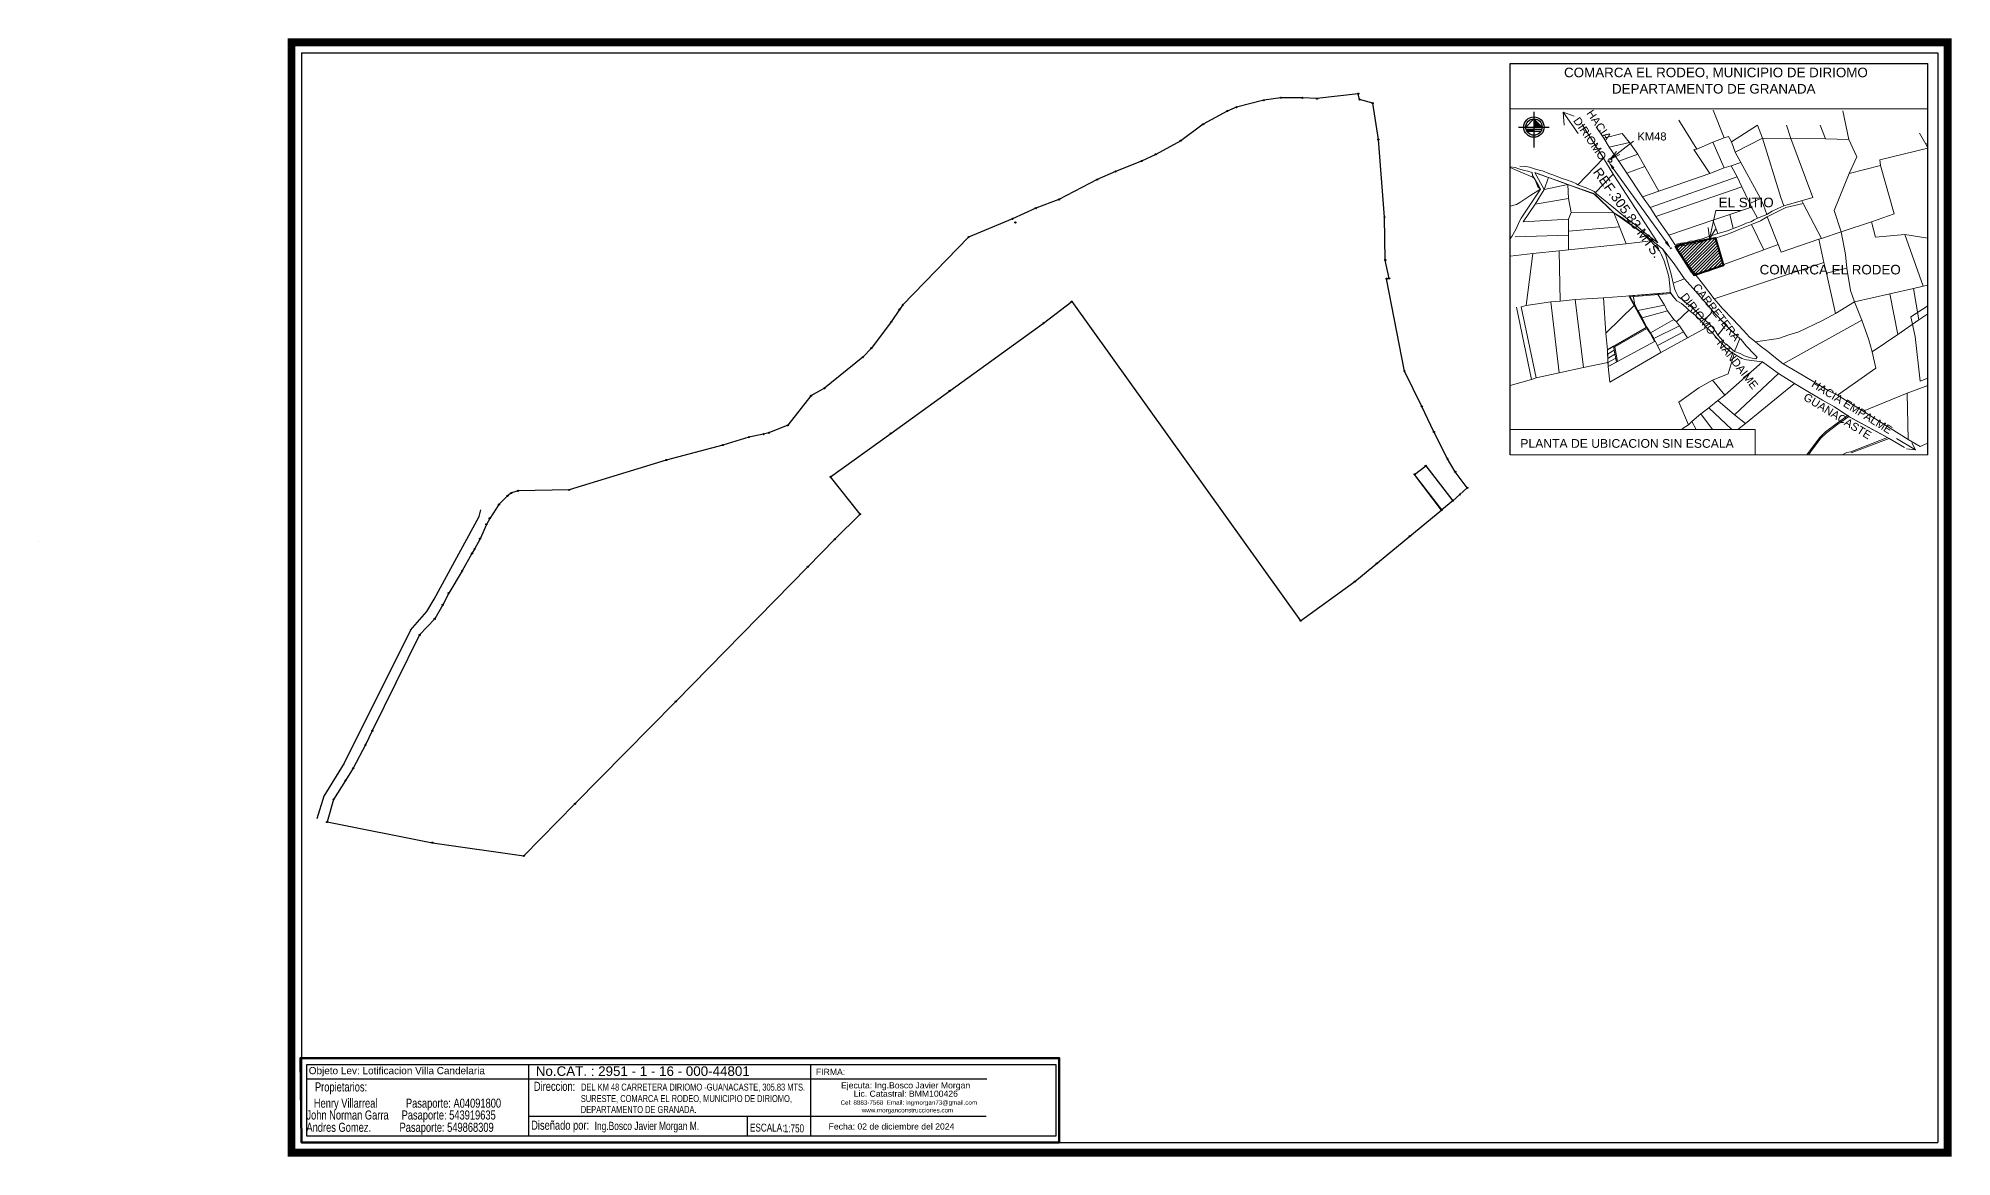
# Model space of a CAD drawing. Header units: millimetres. Extents: x 607619 to 1211550, y 1310734 to 2622648.
# Drawn here: x 608187 to 608737, y 1310805 to 1311126 of the extents above; entities that cross this region are included whole.
import ezdxf
from ezdxf.enums import TextEntityAlignment as Align

# ---------------------------------------------------------------- set-up
doc = ezdxf.new("R2010")
doc.units = ezdxf.units.MM
doc.header["$PDMODE"] = 32
doc.header["$PDSIZE"] = 0.3
for name, color, linetype in [('-42', 7, 'Continuous'), ('2', 1, 'Continuous'), ('acera', 8, 'Continuous'), ('CVL_CUADCON_TX', 2, 'Continuous'), ('FORMATO', 7, 'Continuous'), ('FRAME 025', 7, 'Continuous'), ('NORTE', 7, 'Continuous')]:
    doc.layers.add(name, color=color, linetype=linetype)
doc.layers.add('EST. .20', color=3, linetype='Continuous', lineweight=20)
doc.styles.add('HECTOR LOPEZ', font='arial.ttf')
doc.styles.add('PI', font='arial.ttf', dxfattribs={"height": 0.4})
doc.styles.add('PUNTOS PI', font='arial.ttf', dxfattribs={"height": 2.75})
doc.styles.add('Style-ENGINEERING', font='ENGINEERING.shx')
doc.styles.add('TSN - Swis721 LtCn BT', font='swisscl.ttf')

# ---------------------------------------------------------------- blocks, each defined once
blk = doc.blocks.new('NORTE')
for points in [[(0, 0.4), (0, 0), (0.4, 0)], [(0, -0.1), (-0.387, -0.1, 0.067833), (-0.346, -0.2), (0, -0.2)]]:
    blk.add_hatch(color=256).paths.add_polyline_path(points)
for p, q in [((-0.75, 0), (0.75, 0)), ((0, 0.4), (-0.4, 0)), ((0, 0.75), (0, -1)), ((0, 0.4), (0.4, 0)), ((-0.387, -0.1), (0.387, -0.1)), ((-0.346, -0.2), (0.346, -0.2))]:
    blk.add_line(p, q)
for radius in [0.5, 0.4]:
    blk.add_circle((0, 0), radius)

msp = doc.modelspace()

# ---------------------------------------------------------------- hatches: boundary and pattern name
at = {"layer": 'CVL_CUADCON_TX', "lineweight": 0}
h = msp.add_hatch(dxfattribs=at)
h.set_pattern_fill('ANSI31', scale=0.2)
h.set_pattern_definition([(45, (2625.19723, -189.1162), (-0.44901280605, 0.44901280605), [])])
h.paths.add_polyline_path([(608667.268, 1311059.609), (608667.997, 1311059.845), (608671.463, 1311060.999), (608670.991, 1311062.519), (608669.772, 1311066.556), (608669.077, 1311068.955), (608666.004, 1311068.386), (608663.111, 1311067.88), (608660.829, 1311067.418), (608659.03, 1311067.086), (608658.036, 1311066.824), (608657.674, 1311066.635), (608658.012, 1311065.838), (608659.442, 1311063.633), (608660.162, 1311062.528), (608660.822, 1311061.511), (608662.336, 1311059.134), (608663.012, 1311058.177), (608665.677, 1311059.071)])

# ---------------------------------------------------------------- linework, layer by layer
at = {"layer": '-42', "color": 6, "lineweight": 0, "ltscale": 0.5}
for p, q in [((608725.275, 1311046.253), (608730.171, 1311049.461)), ((608727.983, 1311027.833), (608726.506, 1311040.655)), ((608730.171, 1311028.648), (608727.983, 1311027.833))]:
    msp.add_line(p, q, dxfattribs=at)
for p, q in [((608610.171, 1311006.615), (608610.171, 1311119.115)), ((608610.171, 1311119.115), (608730.171, 1311119.115)), ((608730.171, 1311006.615), (608730.171, 1311119.115)), ((608328.054, 1310831.392), (608328.054, 1310810.792)), ((608409.064, 1310831.405), (608409.064, 1310810.764)), ((608264.247, 1310827.273), (608404.62, 1310827.273)), ((608404.62, 1310827.273), (608459.693, 1310827.273)), ((608328.271, 1310816.559), (608459.558, 1310816.574)), ((608390.867, 1310816.566), (608390.867, 1310810.862))]:
    msp.add_line(p, q)
at = {"lineweight": 0}
for p, q in [((608610.171, 1311106.024), (608730.171, 1311106.024)), ((608730.171, 1311006.615), (608610.171, 1311006.615))]:
    msp.add_line(p, q, dxfattribs=at)
at = {"const_width": 2.28}
msp.add_lwpolyline([(608259.921, 1311125.209), (608259.921, 1310806.009), (608735.871, 1310806.009), (608735.871, 1311125.209)], close=True, dxfattribs=at)
at = {"color": 2}
msp.add_lwpolyline([(608549.906, 1310958.944), (608565.488, 1310970.178), (608581.304, 1310983.27), (608590.456, 1310990.784), (608582.674, 1311000.999), (608585.851, 1311003.467), (608593.666, 1310993.432), (608595.654, 1310995.205), (608597.807, 1310997.11), (608594.349, 1311001.738), (608592.097, 1311005.488), (608588.224, 1311013.192), (608584.731, 1311020.549), (608579.755, 1311030.642), (608574.615, 1311057.23), (608575.364, 1311057.328), (608574.23, 1311062.599), (608574.014, 1311074.944), (608572.249, 1311097.238), (608570.626, 1311107.694), (608566.848, 1311108.769), (608566.481, 1311110.41), (608554.607, 1311108.994), (608550.415, 1311109.248), (608544.203, 1311109.252), (608539.325, 1311108.529), (608531.493, 1311106.546), (608528.809, 1311105.435), (608521.902, 1311101.614), (608515.46, 1311096.913), (608508.266, 1311092.985), (608504.162, 1311091.065), (608496.687, 1311088.06), (608491.462, 1311085.716), (608480.469, 1311079.987), (608473.783, 1311077.514), (608467.103, 1311074.44), (608454.463, 1311069.182), (608435.6, 1311049.73), (608434.658, 1311048.429), (608432.273, 1311044.808), (608426.555, 1311037.292), (608424.097, 1311034.667), (608413.112, 1311025.742), (608409.207, 1311023.592), (608402.549, 1311015.094), (608397.093, 1311012.951), (608395.555, 1311012.56), (608391.373, 1311011.717), (608383.883, 1311009.426), (608367.632, 1311005.11), (608339.711, 1310996.509), (608325.024, 1310996.286), (608323.151, 1310995.653), (608322.01, 1310994.789), (608319.539, 1310992.359), (608316.883, 1310988.363), (608315.924, 1310986.622), (608314.11, 1310982.498), (608312.502, 1310979.499), (608311.797, 1310978.234), (608308.979, 1310973.253), (608305.105, 1310966.878), (608303.384, 1310963.505), (608301.085, 1310959.458), (608296.757, 1310954.85), (608283.141, 1310927.287), (608281.197, 1310923.258), (608277.666, 1310916.521), (608275.437, 1310913.035), (608272.015, 1310907.544), (608270.137, 1310901.093), (608300.419, 1310895.136), (608326.715, 1310891.315), (608341.39, 1310906.31), (608370.378, 1310935.756), (608408.283, 1310974.45), (608416.061, 1310982.339), (608423.315, 1310989.56), (608414.842, 1311000.304), (608432.155, 1311012.781), (608449.066, 1311025.004), (608476.035, 1311044.444), (608484.126, 1311050.656), (608549.906, 1310958.944)], dxfattribs=at)
at = {"color": 3}
msp.add_lwpolyline([(608597.807, 1310997.11), (608594.349, 1311001.738), (608592.097, 1311005.488), (608588.224, 1311013.192), (608584.73, 1311020.549)], dxfattribs=at)
at = {"lineweight": 0}
msp.add_lwpolyline([(608610.171, 1311006.615), (608680.547, 1311006.615), (608680.547, 1311013.853), (608610.171, 1311013.853)], close=True, dxfattribs=at)
msp.add_lwpolyline([(608590.425, 1310990.712), (608582.674, 1311000.999), (608585.851, 1311003.467), (608593.666, 1310993.433), (608590.457, 1310990.785)])
for points in [[(608187.162, 1310981.837), (608187.162, 1310981.837)], [(608479.6, 1310810.775), (608264.303, 1310810.742), (608264.303, 1310831.382), (608479.6, 1310831.415)]]:
    msp.add_lwpolyline(points, close=True)
at = {"lineweight": 50}
msp.add_lwpolyline([(608480.555, 1310808.957), (608262.827, 1310808.957), (608262.487, 1310833.206), (608480.555, 1310833.206)], close=True, dxfattribs=at)
at = {"color": 3}
for centre in [(608566.481, 1311110.41), (608528.809, 1311105.435), (608531.493, 1311106.546), (608539.325, 1311108.529), (608544.203, 1311109.252), (608550.415, 1311109.248), (608554.607, 1311108.994), (608566.848, 1311108.769), (608570.626, 1311107.694), (608521.902, 1311101.614), (608515.46, 1311096.913), (608572.249, 1311097.238), (608504.162, 1311091.065), (608508.266, 1311092.986), (608491.462, 1311085.716), (608496.688, 1311088.06), (608473.783, 1311077.514), (608480.469, 1311079.987), (608467.103, 1311074.44), (608467.103, 1311074.44), (608467.939, 1311073.39), (608574.014, 1311074.944), (608454.463, 1311069.182), (608574.23, 1311062.599), (608574.615, 1311057.23), (608575.364, 1311057.328), (608484.126, 1311050.656), (608432.273, 1311044.808), (608434.658, 1311048.429), (608435.6, 1311049.73), (608476.035, 1311044.444), (608424.097, 1311034.667), (608426.555, 1311037.292), (608579.755, 1311030.642), (608409.207, 1311023.592), (608413.112, 1311025.742), (608449.066, 1311025.004), (608584.73, 1311020.549), (608391.373, 1311011.717), (608395.555, 1311012.56), (608397.093, 1311012.951), (608402.549, 1311015.094), (608432.155, 1311012.781), (608588.224, 1311013.192), (608383.883, 1311009.426), (608367.632, 1311005.11), (608582.674, 1311000.999), (608585.851, 1311003.467), (608592.097, 1311005.488), (608594.349, 1311001.738), (608323.151, 1310995.653), (608325.024, 1310996.286), (608339.711, 1310996.509), (608414.842, 1311000.304), (608595.654, 1310995.205), (608597.807, 1310997.11), (608319.539, 1310992.359), (608322.01, 1310994.789), (608423.315, 1310989.56), (608590.457, 1310990.785), (608593.666, 1310993.433), (608315.924, 1310986.622), (608316.883, 1310988.363), (608312.502, 1310979.499), (608314.11, 1310982.498), (608416.061, 1310982.339), (608581.306, 1310983.272), (608308.979, 1310973.253), (608311.797, 1310978.234), (608408.283, 1310974.45), (608571.798, 1310975.427), (608565.488, 1310970.178), (608303.384, 1310963.505), (608305.105, 1310966.878), (608301.085, 1310959.458), (608549.906, 1310958.944), (608296.757, 1310954.85), (608370.378, 1310935.756), (608283.141, 1310927.287), (608281.197, 1310923.258), (608275.437, 1310913.035), (608277.666, 1310916.521), (608272.015, 1310907.544), (608341.39, 1310906.31), (608270.137, 1310901.093), (608300.418, 1310895.136), (608326.715, 1310891.315)]:
    msp.add_circle(centre, 0.167, dxfattribs=at)
at = {"layer": '2', "color": 1, "linetype": 'Continuous', "lineweight": 0}
for p, q in [((608668.487, 1311105.668), (608671.576, 1311097.759)), ((608705.753, 1311105.472), (608707.473, 1311097.276)), ((608636.936, 1311091.912), (608630.786, 1311101.523)), ((608634.849, 1311100.85), (608637.043, 1311097.63)), ((608658.552, 1311102.85), (608663.775, 1311094.494)), ((608673.69, 1311096.55), (608681.228, 1311101.388)), ((608681.228, 1311101.388), (608682.67, 1311097.636)), ((608689.504, 1311101.378), (608690.819, 1311097.498)), ((608700.694, 1311097.395), (608699.226, 1311101.325)), ((608642.301, 1311099.01), (608637.043, 1311097.63)), ((608637.043, 1311097.63), (608638.549, 1311095.043)), ((608638.549, 1311095.043), (608644.371, 1311096.354)), ((608638.549, 1311095.043), (608641.33, 1311090.986)), ((608642.301, 1311099.01), (608644.371, 1311096.354)), ((608644.371, 1311096.354), (608646.852, 1311093.013)), ((608663.775, 1311094.494), (608662.949, 1311094.343)), ((608662.949, 1311094.343), (608667.469, 1311087.451)), ((608663.775, 1311094.494), (608668.359, 1311096.498)), ((608668.359, 1311096.498), (608671.576, 1311097.759)), ((608668.359, 1311096.498), (608671.623, 1311089.072)), ((608671.576, 1311097.759), (608672.843, 1311098.146)), ((608672.843, 1311098.146), (608673.69, 1311096.55)), ((608673.69, 1311096.55), (608674.772, 1311093.583)), ((608674.772, 1311093.583), (608682.67, 1311097.636)), ((608687.915, 1311080.542), (608682.67, 1311097.636)), ((608682.67, 1311097.636), (608690.819, 1311097.498)), ((608690.819, 1311097.498), (608697.074, 1311080.539)), ((608690.819, 1311097.498), (608700.694, 1311097.395)), ((608700.694, 1311097.395), (608707.473, 1311097.276)), ((608707.473, 1311097.276), (608709.784, 1311092.284)), ((608716.359, 1311091.421), (608730.171, 1311094.764)), ((608729.565, 1311095.887), (608727.72, 1311099.027)), ((608729.565, 1311095.887), (608730.171, 1311096.223)), ((608730.171, 1311094.832), (608729.565, 1311095.887)), ((608629.601, 1311084.241), (608636.936, 1311091.912)), ((608639.743, 1311087.296), (608636.936, 1311091.912)), ((608641.33, 1311090.986), (608646.852, 1311093.013)), ((608641.33, 1311090.986), (608643.651, 1311087.537)), ((608643.651, 1311087.537), (608648.774, 1311089.518)), ((608646.852, 1311093.013), (608648.774, 1311089.518)), ((608648.774, 1311089.518), (608652.849, 1311082.4)), ((608667.469, 1311087.451), (608671.623, 1311089.072)), ((608671.623, 1311089.072), (608673.625, 1311089.666)), ((608673.625, 1311089.666), (608676.438, 1311090.62)), ((608673.625, 1311089.666), (608675.394, 1311086.474)), ((608676.438, 1311090.62), (608674.772, 1311093.583)), ((608682.104, 1311080.259), (608676.438, 1311090.62)), ((608709.784, 1311092.284), (608707.5, 1311087.446)), ((608707.5, 1311087.446), (608716.55, 1311089.777)), ((608716.55, 1311089.777), (608716.359, 1311091.421)), ((608716.55, 1311089.777), (608720.509, 1311075.852)), ((608626.841, 1311080.26), (608626.733, 1311084.334)), ((608634.596, 1311081.944), (608639.743, 1311087.296)), ((608643.651, 1311087.537), (608648.141, 1311080.792)), ((608650.385, 1311077.674), (608675.394, 1311086.474)), ((608676.704, 1311083.636), (608651.967, 1311075.163)), ((608652.849, 1311082.4), (608667.469, 1311087.451)), ((608675.394, 1311086.474), (608676.704, 1311083.636)), ((608676.704, 1311083.636), (608679.04, 1311078.821)), ((608703.191, 1311076.884), (608707.5, 1311087.446)), ((608617.287, 1311078.703), (608613.876, 1311073.598)), ((608617.287, 1311078.703), (608626.841, 1311080.26)), ((608626.841, 1311080.26), (608627.627, 1311076.267)), ((608648.141, 1311080.792), (608652.849, 1311082.4)), ((608648.141, 1311080.792), (608650.385, 1311077.674)), ((608650.385, 1311077.674), (608651.967, 1311075.163)), ((608673.269, 1311075.669), (608679.503, 1311077.757)), ((608679.04, 1311078.821), (608682.104, 1311080.259)), ((608679.04, 1311078.821), (608679.503, 1311077.757)), ((608679.503, 1311077.757), (608681.156, 1311074.594)), ((608682.876, 1311078.358), (608682.104, 1311080.259)), ((608683.919, 1311075.695), (608682.876, 1311078.358)), ((608688.808, 1311078.226), (608687.915, 1311080.542)), ((608688.808, 1311078.226), (608697.074, 1311080.539)), ((608694.339, 1311078.828), (608693.958, 1311079.667)), ((608699.605, 1311068.789), (608694.339, 1311078.828)), ((608613.876, 1311073.598), (608626.878, 1311074.343)), ((608626.878, 1311074.343), (608626.855, 1311070.915)), ((608626.855, 1311070.915), (608641.535, 1311072.155)), ((608626.878, 1311074.343), (608627.627, 1311076.267)), ((608627.627, 1311076.267), (608639.958, 1311076.218)), ((608641.535, 1311072.155), (608639.958, 1311076.218)), ((608641.535, 1311072.155), (608643.457, 1311067.291)), ((608651.967, 1311075.163), (608655.716, 1311069.763)), ((608655.716, 1311069.763), (608668.387, 1311074.026)), ((608668.387, 1311074.026), (608673.269, 1311075.669)), ((608668.387, 1311074.026), (608669.814, 1311070.245)), ((608673.269, 1311075.669), (608674.212, 1311071.675)), ((608679.462, 1311072.81), (608682.97, 1311065.506)), ((608681.156, 1311074.594), (608683.919, 1311075.695)), ((608683.997, 1311075.009), (608687.15, 1311067.05)), ((608705.255, 1311070.722), (608703.191, 1311076.884)), ((608713.972, 1311073.61), (608705.255, 1311070.722)), ((608720.509, 1311075.852), (608713.972, 1311073.61)), ((608713.972, 1311073.61), (608715.113, 1311069.145)), ((608626.873, 1311069.797), (608611.563, 1311069.247)), ((608626.873, 1311069.797), (608626.855, 1311070.915)), ((608626.896, 1311065.582), (608626.873, 1311069.797)), ((608661.765, 1311068.008), (608663.114, 1311068.151)), ((608669.297, 1311068.992), (608671.544, 1311061.36)), ((608682.97, 1311065.506), (608687.15, 1311067.05)), ((608687.15, 1311067.05), (608687.974, 1311064.896)), ((608687.974, 1311064.896), (608698.844, 1311068.607)), ((608698.844, 1311068.607), (608699.605, 1311068.789)), ((608698.844, 1311068.607), (608700.302, 1311061.883)), ((608705.255, 1311070.722), (608699.605, 1311068.789)), ((608715.113, 1311069.145), (608723.536, 1311069.949)), ((608723.536, 1311069.949), (608728.821, 1311055.09)), ((608723.536, 1311069.949), (608730.171, 1311068.937)), ((608610.171, 1311063.752), (608616.608, 1311064.462)), ((608616.608, 1311064.462), (608614.706, 1311049.492)), ((608616.608, 1311064.462), (608624.177, 1311065.271)), ((608624.177, 1311065.271), (608626.896, 1311065.582)), ((608624.177, 1311065.271), (608624.487, 1311050.819)), ((608663.241, 1311058.555), (608671.544, 1311061.36)), ((608668.773, 1311051.483), (608700.302, 1311061.883)), ((608671.544, 1311061.36), (608682.97, 1311065.506)), ((608700.302, 1311061.883), (608701.055, 1311058.814)), ((608656.936, 1311055.97), (608660.219, 1311057.166)), ((608701.055, 1311058.814), (608706.86, 1311060.239)), ((608701.055, 1311058.814), (608703.605, 1311047.269)), ((608621.821, 1311050.635), (608614.706, 1311049.492)), ((608624.487, 1311050.819), (608621.821, 1311050.635)), ((608621.821, 1311050.635), (608624.223, 1311030.15)), ((608628.831, 1311051.245), (608624.487, 1311050.819)), ((608636.982, 1311051.771), (608628.831, 1311051.245)), ((608631.162, 1311031.674), (608628.831, 1311051.245)), ((608636.982, 1311051.771), (608652.474, 1311052.929)), ((608637.65, 1311041.557), (608636.982, 1311051.771)), ((608644.19, 1311052.31), (608656.127, 1311053.298)), ((608649.22, 1311043.19), (608644.19, 1311052.31)), ((608644.599, 1311052.005), (608656.344, 1311052.979)), ((608649.402, 1311043.295), (608644.599, 1311052.005)), ((608645.903, 1311049.701), (608645.451, 1311052.404)), ((608652.474, 1311052.929), (608656.127, 1311053.298)), ((608654.457, 1311049.665), (608652.474, 1311052.929)), ((608709.07, 1311050.598), (608703.605, 1311047.269)), ((608719.186, 1311052.883), (608709.07, 1311050.598)), ((608709.07, 1311050.598), (608711.18, 1311045.3)), ((608726.032, 1311054.416), (608719.186, 1311052.883)), ((608721.483, 1311041.185), (608719.186, 1311052.883)), ((608728.821, 1311055.09), (608726.032, 1311054.416)), ((608726.032, 1311054.416), (608727.553, 1311045.406)), ((608730.171, 1311055.404), (608728.821, 1311055.09)), ((608611.987, 1311049.08), (608616.24, 1311028.302)), ((608614.706, 1311049.492), (608613.308, 1311049.198)), ((608613.308, 1311049.198), (608617.588, 1311028.775)), ((608645.903, 1311049.701), (608637.65, 1311041.557)), ((608645.903, 1311049.701), (608646.781, 1311048.145)), ((608646.781, 1311048.145), (608654.457, 1311049.665)), ((608646.781, 1311048.145), (608648.011, 1311045.978)), ((608648.011, 1311045.978), (608655.36, 1311048.008)), ((608649.402, 1311043.295), (608648.011, 1311045.978)), ((608650.495, 1311041.668), (608657.197, 1311045.506)), ((608655.36, 1311048.008), (608654.457, 1311049.665)), ((608657.197, 1311045.506), (608655.36, 1311048.008)), ((608657.953, 1311044.815), (608657.197, 1311045.506)), ((608657.953, 1311044.815), (608661.5, 1311048.208)), ((608658.783, 1311043.666), (608657.953, 1311044.815)), ((608666.08, 1311045.391), (608668.356, 1311047.889)), ((608672.086, 1311043.875), (608668.356, 1311047.889)), ((608688.607, 1311032.818), (608711.18, 1311045.3)), ((608711.18, 1311045.3), (608713.216, 1311039.671)), ((608721.483, 1311041.185), (608727.553, 1311045.406)), ((608726.506, 1311040.655), (608725.275, 1311046.253)), ((608727.553, 1311045.406), (608730.171, 1311047.161)), ((608638.05, 1311036.78), (608637.65, 1311041.557)), ((608649.22, 1311043.19), (608638.05, 1311036.78)), ((608638.246, 1311031.979), (608651.799, 1311039.247)), ((608639.823, 1311037.798), (608649.22, 1311043.19)), ((608650.495, 1311041.668), (608649.402, 1311043.295)), ((608650.315, 1311041.559), (608649.408, 1311042.911)), ((608650.315, 1311041.559), (608651.213, 1311039.911)), ((608650.495, 1311041.668), (608651.398, 1311040.011)), ((608651.212, 1311039.914), (608651.613, 1311039.149)), ((608651.398, 1311040.011), (608658.783, 1311043.666)), ((608651.398, 1311040.011), (608651.799, 1311039.247)), ((608651.799, 1311039.247), (608652.425, 1311037.998)), ((608652.425, 1311037.998), (608659.939, 1311041.931)), ((608661.121, 1311040.246), (608653.427, 1311036.01)), ((608659.939, 1311041.931), (608658.783, 1311043.666)), ((608661.121, 1311040.246), (608659.939, 1311041.931)), ((608666.517, 1311043.243), (608661.121, 1311040.246)), ((608669.757, 1311040.997), (608669.782, 1311040.997)), ((608669.782, 1311040.997), (608672.086, 1311043.875)), ((608674.599, 1311036.29), (608676.096, 1311040.012)), ((608713.216, 1311039.671), (608714.174, 1311036.221)), ((608714.174, 1311036.221), (608721.483, 1311041.185)), ((608638.204, 1311033.173), (608638.05, 1311036.78)), ((608653.427, 1311036.01), (608638.775, 1311027.48)), ((608652.425, 1311037.998), (608653.427, 1311036.01)), ((608672.728, 1311029.853), (608674.461, 1311035.67)), ((608715.24, 1311031.553), (608714.174, 1311036.221)), ((608610.171, 1311026.53), (608616.24, 1311028.302)), ((608616.24, 1311028.302), (608617.588, 1311028.775)), ((608617.588, 1311028.775), (608624.223, 1311030.15)), ((608624.223, 1311030.15), (608631.162, 1311031.674)), ((608631.162, 1311031.674), (608638.204, 1311033.173)), ((608638.246, 1311031.979), (608638.204, 1311033.173)), ((608638.775, 1311027.48), (608638.246, 1311031.979)), ((608664.325, 1311025.901), (608668.3, 1311028.056)), ((608668.3, 1311028.056), (608672.728, 1311029.853)), ((608668.3, 1311028.056), (608671.825, 1311023.765)), ((608671.825, 1311023.765), (608682.641, 1311033.383)), ((608674.605, 1311018.132), (608687.272, 1311029.993)), ((608682.641, 1311033.383), (608687.272, 1311029.993)), ((608687.272, 1311029.993), (608691.824, 1311027.136)), ((608704.146, 1311023.744), (608715.24, 1311031.553)), ((608658.561, 1311021.777), (608664.325, 1311025.901)), ((608669.758, 1311022.23), (608671.825, 1311023.765)), ((608677.786, 1311015.621), (608691.824, 1311027.136)), ((608704.146, 1311023.744), (608711.547, 1311019.193)), ((608724.214, 1311024.333), (608711.547, 1311019.193)), ((608724.214, 1311024.333), (608730.171, 1311026.559)), ((608724.467, 1311011.052), (608724.214, 1311024.333)), ((608661.335, 1311015.282), (608658.561, 1311021.777)), ((608662.357, 1311016.163), (608664.96, 1311018.354)), ((608664.96, 1311018.354), (608667.206, 1311020.166)), ((608664.96, 1311018.354), (608668.249, 1311013.853)), ((608667.206, 1311020.166), (608669.758, 1311022.23)), ((608667.206, 1311020.166), (608673.815, 1311013.853)), ((608669.758, 1311022.23), (608674.605, 1311018.132)), ((608674.605, 1311018.132), (608677.786, 1311015.621)), ((608711.547, 1311019.193), (608724.467, 1311011.052)), ((608659.157, 1311013.853), (608659.806, 1311014.251)), ((608659.806, 1311014.251), (608661.335, 1311015.282)), ((608659.806, 1311014.251), (608659.954, 1311013.853)), ((608661.335, 1311015.282), (608662.357, 1311016.163)), ((608662.357, 1311016.163), (608663.613, 1311013.853)), ((608675.504, 1311013.853), (608677.786, 1311015.621)), ((608707.997, 1311007.522), (608718.571, 1311011.563)), ((608708.139, 1311007.15), (608719.035, 1311011.314)), ((608719.035, 1311011.314), (608723.435, 1311008.685)), ((608724.467, 1311011.052), (608727.951, 1311009.03)), ((608727.951, 1311009.03), (608730.171, 1311009.983))]:
    msp.add_line(p, q, dxfattribs=at)
for points in [[(608610.171, 1311089.405), (608611.539, 1311089.241), (608612.632, 1311088.863), (608614.156, 1311088.385), (608615.172, 1311088.134), (608616.417, 1311087.757)], [(608610.171, 1311089.166), (608612.325, 1311088.244), (608613.626, 1311087.675), (608615.518, 1311086.923), (608616.588, 1311086.443), (608617.006, 1311086.136), (608617.297, 1311085.682), (608618.382, 1311083.884), (608618.838, 1311082.984), (608616.062, 1311081.229), (608612.894, 1311079.151), (608611.939, 1311078.586), (608610.171, 1311078.11)], [(608610.171, 1311089.166), (608612.325, 1311088.244), (608613.626, 1311087.675), (608615.518, 1311086.923), (608616.588, 1311086.443), (608617.006, 1311086.136), (608617.297, 1311085.682), (608618.382, 1311083.884), (608618.838, 1311082.984), (608616.062, 1311081.229), (608612.894, 1311079.151), (608611.939, 1311078.586), (608610.171, 1311078.11)], [(608619.417, 1311088.198), (608618.725, 1311088.302), (608617.148, 1311088.853), (608615.674, 1311089.303), (608614.607, 1311089.45), (608612.88, 1311089.543)], [(608616.417, 1311087.757), (608616.529, 1311086.911), (608617.282, 1311085.687), (608617.756, 1311084.439), (608618.107, 1311083.675), (608618.838, 1311082.984), (608617.325, 1311080.709), (608613.3, 1311074.643), (608612.837, 1311073.783), (608611.832, 1311071.556), (608610.561, 1311069.408), (608610.427, 1311069.164), (608610.171, 1311068.695)], [(608617.178, 1311087.76), (608619.878, 1311082.875), (608617.287, 1311078.703)], [(608617.178, 1311087.76), (608618.373, 1311087.331), (608621.168, 1311086.324), (608624.929, 1311084.989), (608626.733, 1311084.334)], [(608617.178, 1311087.76), (608634.268, 1311081.549), (608639.958, 1311076.218), (608648.456, 1311070.121), (608653.931, 1311065.845)], [(608619.417, 1311088.198), (608621.189, 1311087.518), (608622.663, 1311087.04), (608624.773, 1311086.106), (608626.323, 1311085.654), (608627.923, 1311085.074), (608629.144, 1311084.544), (608629.601, 1311084.241)], [(608626.733, 1311084.334), (608633.924, 1311081.79), (608634.611, 1311081.309), (608639.958, 1311076.218)], [(608629.601, 1311084.241), (608632.422, 1311083.208), (608633.693, 1311082.577), (608634.227, 1311082.273)], [(608634.227, 1311082.273), (608634.966, 1311081.615), (608637.409, 1311079.615), (608639.292, 1311078.071), (608641.659, 1311076.173), (608643.721, 1311074.451), (608646.189, 1311072.63), (608648.836, 1311070.427), (608651.33, 1311068.478), (608652.526, 1311067.517), (608639.743, 1311087.296)], [(608683.919, 1311075.695), (608685.388, 1311076.64), (608687.06, 1311077.458), (608688.808, 1311078.226)], [(608694.339, 1311078.828), (608689.343, 1311077.669), (608683.997, 1311075.009)], [(608639.958, 1311076.218), (608642.476, 1311074.625), (608644.385, 1311073.081), (608646.751, 1311071.437), (608648.456, 1311070.121), (608649.5, 1311068.981), (608650.442, 1311068.12)], [(608679.462, 1311072.81), (608675.685, 1311071.299), (608673.607, 1311070.428), (608671.832, 1311069.762), (608669.297, 1311068.992)], [(608674.491, 1311071.727), (608676.493, 1311072.496), (608677.937, 1311073.161), (608679.281, 1311073.622), (608680.218, 1311074.133), (608681.156, 1311074.594)], [(608683.997, 1311075.009), (608682.047, 1311073.911), (608679.462, 1311072.81)], [(608626.896, 1311065.582), (608643.457, 1311067.291), (608650.442, 1311068.12)], [(608650.442, 1311068.12), (608651.462, 1311066.954), (608652.226, 1311066.144), (608652.99, 1311065.231), (608653.578, 1311064.064), (608654.345, 1311062.389), (608654.781, 1311061.146), (608655.346, 1311059.191), (608655.731, 1311057.896), (608655.864, 1311056.067), (608656.149, 1311054.315), (608656.127, 1311053.298)], [(608655.716, 1311069.763), (608657.476, 1311067.075), (608659.125, 1311067.461), (608660.85, 1311067.67), (608661.765, 1311068.008)], [(608669.297, 1311068.992), (608666.508, 1311068.297), (608664.758, 1311067.707), (608663.846, 1311067.374), (608662.704, 1311067.218), (608661.36, 1311066.96), (608660.244, 1311066.829), (608658.797, 1311066.723), (608657.809, 1311066.313)], [(608663.114, 1311068.151), (608664.071, 1311068.442), (608665.263, 1311068.7), (608666.682, 1311069.136), (608668.152, 1311069.7), (608669.814, 1311070.245)], [(608669.814, 1311070.245), (608672.564, 1311071.009), (608674.212, 1311071.675), (608674.491, 1311071.727)], [(608706.86, 1311060.239), (608706.509, 1311064.225), (608705.255, 1311070.722)], [(608660.219, 1311057.166), (608657.278, 1311061.529), (608653.931, 1311065.845)], [(608653.931, 1311065.845), (608654.758, 1311064.366), (608655.6, 1311061.186), (608656.395, 1311058.564), (608656.936, 1311055.97)], [(608657.809, 1311066.313), (608660.488, 1311062.307), (608663.241, 1311058.555)], [(608655.864, 1311056.067), (608656.149, 1311054.315), (608656.133, 1311053.546), (608656.157, 1311053.301), (608656.497, 1311052.753), (608657.453, 1311051.562), (608658.039, 1311050.916)], [(608656.936, 1311055.97), (608657.086, 1311055.588), (608657.482, 1311054.112), (608657.832, 1311053.272), (608658.082, 1311052.686), (608658.509, 1311052.048), (608658.685, 1311051.793), (608659.418, 1311051.356), (608660.175, 1311050.563), (608661.135, 1311049.947), (608662.322, 1311049.024), (608663.381, 1311047.976), (608664.389, 1311046.927), (608665.322, 1311045.879), (608666.08, 1311045.391)], [(608668.356, 1311047.889), (608664.124, 1311052.821), (608660.219, 1311057.166)], [(608663.241, 1311058.555), (608665.663, 1311055.488), (608668.773, 1311051.483)], [(608709.07, 1311050.598), (608707.91, 1311053.894), (608706.86, 1311060.239)], [(608656.127, 1311053.298), (608656.867, 1311052.208), (608658.039, 1311050.916), (608659.311, 1311050.132), (608660.583, 1311049.069), (608661.5, 1311048.208)], [(608668.773, 1311051.483), (608671.168, 1311048.721), (608674.123, 1311045.579), (608677.179, 1311042.387), (608678.937, 1311040.461), (608680.642, 1311039.069)], [(608661.5, 1311048.208), (608663.256, 1311046.714), (608665.089, 1311044.966), (608666.517, 1311043.243)], [(608666.08, 1311045.391), (608667.366, 1311044.189), (608668.249, 1311043.268), (608669.23, 1311041.991), (608669.782, 1311040.997)], [(608680.642, 1311039.069), (608687.22, 1311040.025), (608690.184, 1311041.132), (608693.048, 1311042.009), (608699.833, 1311045.269), (608703.605, 1311047.269)], [(608640.196, 1311037.624), (608649.408, 1311042.911)], [(608666.517, 1311043.243), (608668.146, 1311041.749), (608669.394, 1311040.279), (608670.795, 1311038.81), (608671.993, 1311037.492), (608673.138, 1311036.505), (608673.749, 1311036.074), (608674.461, 1311035.67)], [(608669.782, 1311040.997), (608670.639, 1311040.077), (608671.747, 1311038.748), (608672.353, 1311038.312), (608673.211, 1311037.519), (608673.892, 1311036.93), (608674.599, 1311036.29)], [(608676.096, 1311040.012), (608674.406, 1311041.624), (608672.086, 1311043.875)], [(608674.599, 1311036.29), (608676.22, 1311035.719), (608677.484, 1311035.076), (608679.182, 1311034.53), (608680.753, 1311034.163), (608681.111, 1311034.643), (608680.254, 1311035.564), (608677.986, 1311037.992), (608676.475, 1311039.73), (608676.096, 1311040.012)], [(608680.642, 1311039.069), (608681.966, 1311037.955), (608684.205, 1311036.336), (608685.935, 1311034.918), (608688.607, 1311032.818)], [(608638.044, 1311036.78), (608639.809, 1311037.876), (608640.653, 1311033.27)], [(608638.05, 1311036.78), (608638.246, 1311031.981)], [(608638.246, 1311031.981), (608638.199, 1311033.125), (608638.15, 1311034.335), (608638.1, 1311035.545), (608640.025, 1311036.697)], [(608638.15, 1311034.335), (608640.238, 1311035.533)], [(608640.452, 1311034.368), (608638.199, 1311033.125)], [(608639.823, 1311037.798), (608640.653, 1311033.27)], [(608640.653, 1311033.27), (608640.452, 1311034.368), (608640.238, 1311035.533), (608640.025, 1311036.697)], [(608640.196, 1311037.624), (608640.964, 1311033.436)], [(608674.461, 1311035.67), (608675.097, 1311035.215), (608676.724, 1311034.305), (608678.071, 1311033.903), (608680.204, 1311033.604), (608682.641, 1311033.383)], [(608638.246, 1311031.981), (608640.653, 1311033.27)], [(608688.607, 1311032.818), (608692.727, 1311030.416), (608697.432, 1311027.56), (608701.552, 1311025.083), (608704.146, 1311023.744)], [(608691.824, 1311027.136), (608695.69, 1311024.785), (608699.836, 1311022.282), (608703.319, 1311020.387), (608707.745, 1311017.479), (608714.408, 1311013.79), (608719.035, 1311011.314)], [(608707.256, 1311017.977), (608704.057, 1311015.746), (608700.749, 1311013.246), (608699.109, 1311011.634), (608696.713, 1311008.459), (608695.399, 1311006.615)], [(608707.483, 1311017.651), (608704.291, 1311015.424), (608701.009, 1311012.944), (608699.409, 1311011.371), (608697.034, 1311008.224), (608695.888, 1311006.615)], [(608718.6, 1311011.574), (608707.483, 1311017.651)], [(608718.571, 1311011.563), (608707.997, 1311007.522), (608706.883, 1311007.33), (608705.559, 1311006.615)]]:
    msp.add_lwpolyline(points, dxfattribs=at)
at = {"layer": '2', "color": 1, "linetype": 'Continuous', "lineweight": 0, "flags": 128}
msp.add_lwpolyline([(608730.171, 1311028.648), (608727.983, 1311027.833), (608726.506, 1311040.655), (608725.275, 1311046.253), (608730.171, 1311049.461)], dxfattribs=at)
at = {"layer": '2', "color": 1, "linetype": 'Continuous', "lineweight": 0}
for points in [[(608640.025, 1311036.697), (608640.238, 1311035.533), (608638.15, 1311034.335), (608638.1, 1311035.545)], [(608640.238, 1311035.533), (608640.452, 1311034.368), (608638.199, 1311033.125), (608638.15, 1311034.335)], [(608640.452, 1311034.368), (608640.653, 1311033.27), (608638.246, 1311031.981), (608638.199, 1311033.125)]]:
    msp.add_lwpolyline(points, close=True, dxfattribs=at)
msp.add_point((608679.503, 1311077.757), dxfattribs=at)
at = {"layer": 'acera', "color": 7}
msp.add_line((608262.771, 1310806.009), (608733.021, 1310806.009), dxfattribs=at)
at = {"layer": 'CVL_CUADCON_TX', "color": 7, "lineweight": 0}
for p, q in [((608638.646, 1311091.116), (608638.193, 1311090.79)), ((608639.755, 1311088.957), (608654.911, 1311067.848)), ((608656.602, 1311066.108), (608656.149, 1311065.782))]:
    msp.add_line(p, q, dxfattribs=at)
for points in [[(608629.663, 1311098.954), (608625.382, 1311105.12)], [(608625.609, 1311101.337), (608625.382, 1311105.12), (608628.481, 1311103.916)], [(608667.022, 1311071.99), (608667.417, 1311068.719), (608669.158, 1311071.457)], [(608667.417, 1311068.719), (608669.216, 1311076.83), (608676.386, 1311076.83)], [(608721.162, 1311011.32), (608726.645, 1311008.019)], [(608725.525, 1311010.05), (608726.645, 1311008.019), (608724.044, 1311008.364)]]:
    msp.add_lwpolyline(points, dxfattribs=at)
at = {"layer": 'CVL_CUADCON_TX', "color": 7, "linetype": 'Continuous', "lineweight": 0}
for points in [[(608638.755, 1311091.52), (608645.535, 1311096.762)], [(608640.714, 1311093.832), (608638.755, 1311091.52), (608641.649, 1311092.914)]]:
    msp.add_lwpolyline(points, dxfattribs=at)
at = {"layer": 'CVL_CUADCON_TX', "lineweight": 0}
msp.add_lwpolyline([(608663.012, 1311058.177), (608662.336, 1311059.134), (608660.822, 1311061.511), (608660.162, 1311062.528), (608659.442, 1311063.633), (608658.012, 1311065.838), (608657.674, 1311066.635), (608658.036, 1311066.824), (608659.03, 1311067.086), (608660.829, 1311067.418), (608663.111, 1311067.88), (608666.004, 1311068.386), (608669.077, 1311068.955), (608669.772, 1311066.556), (608670.991, 1311062.519), (608671.463, 1311060.999), (608667.997, 1311059.845), (608667.268, 1311059.609), (608665.677, 1311059.071)], close=True, dxfattribs=at)
at = {"layer": 'CVL_CUADCON_TX', "color": 7, "lineweight": 40}
msp.add_lwpolyline([(608663.012, 1311058.177), (608662.336, 1311059.134), (608660.822, 1311061.511), (608660.162, 1311062.528), (608659.442, 1311063.633), (608658.012, 1311065.838), (608657.674, 1311066.635), (608658.036, 1311066.824), (608659.03, 1311067.086), (608660.829, 1311067.418), (608663.111, 1311067.88), (608666.004, 1311068.386), (608669.077, 1311068.955), (608669.772, 1311066.556), (608670.991, 1311062.519), (608671.463, 1311060.999), (608667.997, 1311059.845), (608667.268, 1311059.609), (608665.677, 1311059.071)], close=True, dxfattribs=at)
at = {"layer": 'CVL_CUADCON_TX', "color": 7, "lineweight": 0}
msp.add_circle((608638.809, 1311091.233), 0.543, dxfattribs=at)
for points in [[(608640.08, 1311089.191), (608639.43, 1311088.724), (608638.355, 1311090.907)], [(608655.236, 1311068.082), (608654.586, 1311067.615), (608656.311, 1311065.899)]]:
    msp.add_solid(points, dxfattribs=at)
at = {"layer": 'EST. .20', "color": 7, "linetype": 'Continuous', "lineweight": -2, "flags": 128}
for points in [[(608294.107, 1310956.25), (608298.854, 1310961.593), (608300.898, 1310965.149), (608302.731, 1310968.441), (608313.887, 1310988.915), (608314.348, 1310990.835)], [(608294.107, 1310956.25), (608275.057, 1310917.995), (608269.184, 1310908.528), (608267.208, 1310901.956)]]:
    msp.add_lwpolyline(points, dxfattribs=at)
at = {"layer": 'EST. .20', "color": 6, "linetype": 'Continuous', "lineweight": 40}
msp.add_circle((608402.549, 1311015.094), 0.059, dxfattribs=at)
at = {"layer": 'FORMATO', "color": 8}
for p, q in [((608262.771, 1311122.162), (608262.771, 1310808.957)), ((608262.771, 1311122.162), (608733.021, 1311122.162)), ((608733.021, 1311122.162), (608733.021, 1310808.957)), ((608262.771, 1310808.957), (608733.021, 1310808.957))]:
    msp.add_line(p, q, dxfattribs=at)

# ---------------------------------------------------------------- block references
at = {"layer": 'NORTE', "lineweight": 0, "xscale": 5.875199999973276, "yscale": 5.875199999973276, "zscale": 5.875199999973276}
msp.add_blockref('NORTE', (608616.946, 1311100.813), dxfattribs=at)

# ---------------------------------------------------------------- texts
at = {"style": 'PI'}
for s, p in [('  COMARCA EL RODEO, MUNICIPIO DE DIRIOMO ', (608623.472, 1311115.147)), ('DEPARTAMENTO DE GRANADA ', (608639.387, 1311110.448)), ('No.CAT. : 2951 - 1 - 16 - 000-44801', (608330.121, 1310828.1))]:
    msp.add_text(s, height=2.75, dxfattribs=at).set_placement(p)
at = {"lineweight": 0, "style": 'PI'}
msp.add_text('PLANTA DE UBICACION SIN ESCALA', height=2.5, dxfattribs=at).set_placement((608613.043, 1311008.64))
at = {"color": 7, "lineweight": 50, "style": 'HECTOR LOPEZ'}
msp.add_text('Objeto Lev: Lotificacion Villa Candelaria', height=2.05045, dxfattribs=at).set_placement((608264.889, 1310828.594))
at = {"char_height": 1.77694, "width": 69.63112, "attachment_point": 1, "style": 'Style-ENGINEERING'}
for s, insert in [('{\\fArial|b0|i0|c0|p34;FIRMA:}', (608410.635, 1310830.144)), ('{\\fArial|b0|i0|c0|p34;Ejecuta: Ing.Bosco Javier Morgan}', (608417.839, 1310826.287)), ('{\\fArial|b0|i0|c0|p34;Lic. Catastral: BMM100426}', (608421.496, 1310823.877)), ('{\\fArial|b0|i0|c0|p34;Fecha: 02 de diciembre del 2024}', (608414.272, 1310814.459))]:
    msp.add_mtext(s, dxfattribs=dict(at, insert=insert))
at = {"color": 1, "insert": (608417.718, 1310821.08), "char_height": 1.28406, "width": 69.63112, "attachment_point": 1, "style": 'Style-ENGINEERING'}
msp.add_mtext('{\\fArial|b0|i0|c0|p34;Cel: 8883-7568  Email: ingmorgan73@gmail.com}', dxfattribs=at)
at = {"color": 5, "insert": (608423.774, 1310818.872), "char_height": 1.28406, "width": 69.63112, "attachment_point": 1, "style": 'Style-ENGINEERING'}
msp.add_mtext('{\\fArial|b0|i0|c0|p34;www.morganconstrucciones.com}', dxfattribs=at)
at = {"layer": 'CVL_CUADCON_TX', "color": 7, "lineweight": 0, "style": 'PUNTOS PI'}
for s, rotation, p in [('HACIA ', 304.26473, (608631.969, 1311104.793)), ('DIRIOMO', 304.26473, (608628.137, 1311102.666)), ('CARRETERA', 307.82969, (608662.461, 1311054.728)), ('DIRIOMO - NANDAIME', 307.82969, (608658.972, 1311052.019)), ('HACIA EMPALME', 328.41362, (608696.477, 1311026.335)), ('GUANACASTE', 328.41362, (608694.163, 1311022.572))]:
    msp.add_text(s, height=2.3, rotation=rotation, dxfattribs=at).set_placement(p)
at = {"layer": 'CVL_CUADCON_TX', "color": 2, "linetype": 'Continuous', "lineweight": 0, "style": 'PUNTOS PI'}
msp.add_text('KM48', height=2.3, dxfattribs=at).set_placement((608650.862, 1311098.129), align=Align.MIDDLE)
at = {"layer": 'CVL_CUADCON_TX', "color": 7, "linetype": 'Continuous', "lineweight": 0, "style": 'PUNTOS PI'}
msp.add_text('KM48', height=2.3, dxfattribs=at).set_placement((608650.862, 1311098.129), align=Align.MIDDLE)
at = {"layer": 'CVL_CUADCON_TX', "color": 7, "lineweight": 0, "style": 'PI'}
for s, p in [('EL SITIO', (608670.054, 1311077.778)), ('COMARCA EL RODEO', (608681.811, 1311058.47))]:
    msp.add_text(s, height=2.75, dxfattribs=at).set_placement(p)
at = {"layer": 'CVL_CUADCON_TX', "color": 7, "lineweight": 0, "insert": (608643.864, 1311076.173), "char_height": 2.75, "attachment_point": 5, "rotation": 305.67822, "style": 'PUNTOS PI'}
msp.add_mtext('\\A1;REF.305.83 MTS.', dxfattribs=at)
at = {"layer": 'FRAME 025', "style": 'TSN - Swis721 LtCn BT'}
for s, height, p in [('Propietarios: ', 2.60826, (608266.662, 1310824.937)), ('Direccion:', 2.6083, (608329.576, 1310825.1)), (' Henry Villarreal           Pasaporte: A04091800', 2.60826, (608265.608, 1310820.268)), ('                     Andres Gomez.           Pasaporte: 549868309', 2.60826, (608248.607, 1310813.333)), ('                     John Norman Garra     Pasaporte: 543919635', 2.60826, (608248.607, 1310816.865)), ('Diseñado por:', 2.60826, (608328.798, 1310813.935)), ('Ing.Bosco Javier Morgan M.', 2.35181, (608347.042, 1310813.731))]:
    msp.add_text(s, height=height, dxfattribs=at).set_placement(p, align=Align.MIDDLE_LEFT)
for s, p in [('DEL KM 48 CARRETERA DIRIOMO -GUANACASTE, 305.83 MTS.', (608343.138, 1310823.884)), ('SURESTE, COMARCA EL RODEO, MUNICIPIO DE DIRIOMO,', (608343.071, 1310820.594)), ('DEPARTAMENTO DE GRANADA.', (608343.071, 1310817.446))]:
    msp.add_text(s, height=2, dxfattribs=at).set_placement(p)
at = {"layer": 'FRAME 025', "color": 0, "style": 'TSN - Swis721 LtCn BT'}
for s, p in [('ESCALA:', (608391.685, 1310813.242)), ('1:750', (608401.376, 1310813.033))]:
    msp.add_text(s, height=2.2807, dxfattribs=at).set_placement(p, align=Align.MIDDLE_LEFT)

# ---------------------------------------------------------------- meshes
at = {"layer": '2', "color": 1, "linetype": 'Continuous', "lineweight": 0}
mesh = msp.add_polyface(dxfattribs=at)
corners = [(608621.168, 1311086.324), (608619.878, 1311082.875), (608626.733, 1311084.334), (608617.287, 1311078.703), (608617.178, 1311087.76), (608618.373, 1311087.331), (608624.929, 1311084.989), (608626.841, 1311080.26)]
mesh.append_faces([[corners[k] for k in face] for face in [(1, 0, 5, 4), (2, 1, 3, 7)]], dxfattribs={"vtx0": -1, "color": 1})
mesh.append_faces([[corners[k] for k in face] for face in [(0, 1, 2, 6)]], dxfattribs={"vtx0": -1, "vtx1": -1, "color": 1})
mesh = msp.add_polyface(dxfattribs=at)
corners = [(608648.011, 1311045.978), (608646.781, 1311048.145), (608654.457, 1311049.665), (608655.36, 1311048.008)]
mesh.append_faces([[corners[k] for k in face] for face in [(0, 3, 2, 1)]], dxfattribs={"color": 1})

doc.saveas('drawing.dxf')
